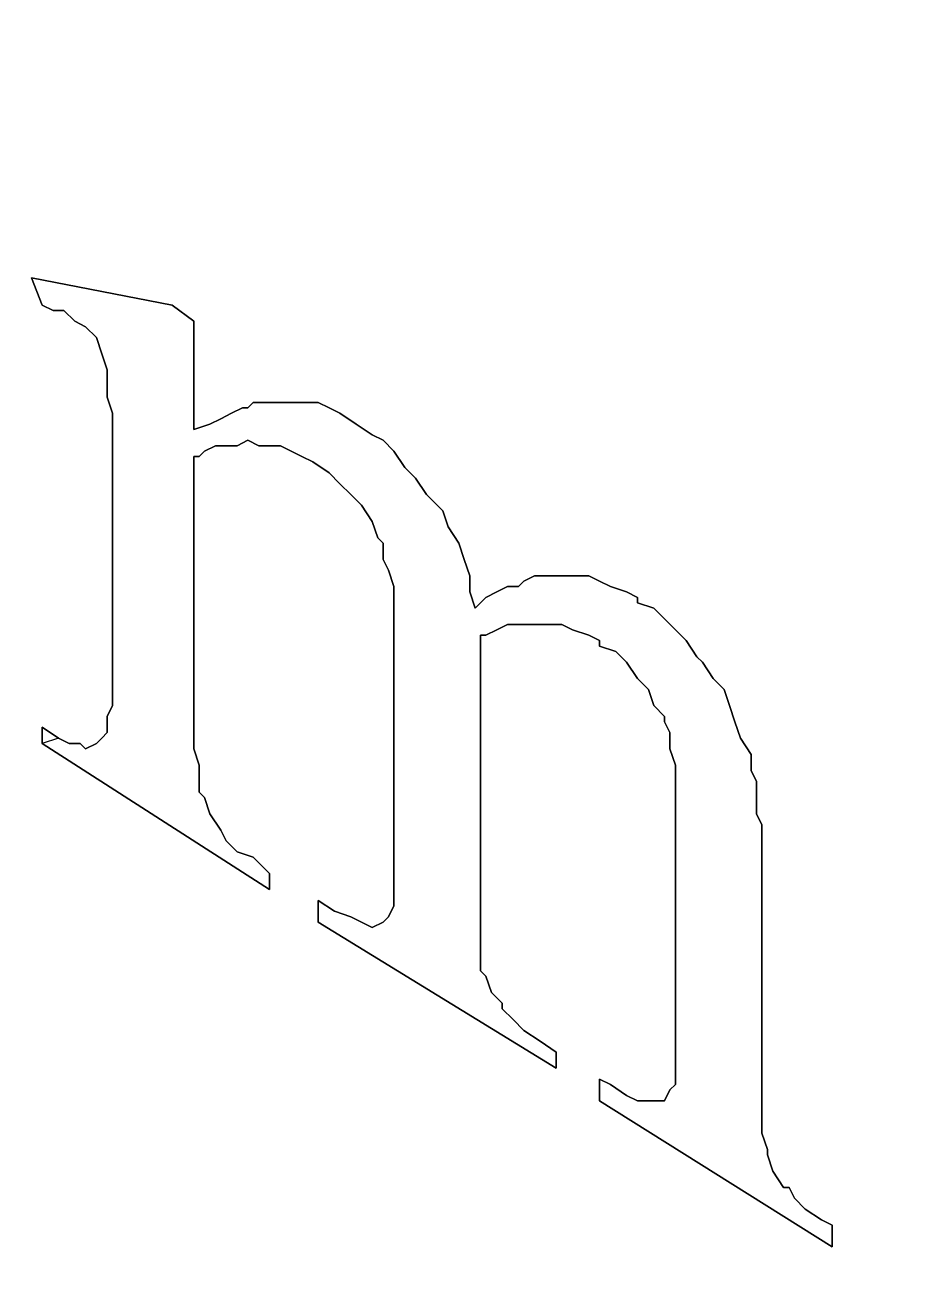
# Model space of a CAD drawing. Header units: inches. Extents: x -1482 to -895, y -39 to 122.
# Drawn here: x -1039.8885 to -1039.7571, y 22.8556 to 23.0415 of the extents above; entities that cross this region are included whole.
import ezdxf

# ---------------------------------------------------------------- set-up
doc = ezdxf.new("R2010")
doc.units = ezdxf.units.IN
doc.header["$MEASUREMENT"] = 0
doc.styles.get("Standard").update_dxf_attribs({"font": 'verdana.TTF'})
doc.dimstyles.get("Standard").update_dxf_attribs({"dimtxt": 0.2, "dimasz": 0.09, "dimexe": 0.18, "dimexo": 0.0625, "dimgap": 0.09, "dimtad": 0, "dimzin": 0, "dimdsep": 46, "dimtxsty": 'Standard', "dimblk": 'ARCHTICK', "dimcen": 0.09, "dimse1": 1, "dimse2": 1, "dimclrd": 1, "dimclrt": 1, "dimadec": 0, "dimazin": 0, "dimtfac": 1, "dimtofl": 0, "dimtmove": 1, "dimatfit": 3, "dimfxl": 1, "dimtolj": 1, "dimtzin": 0, "dimarcsym": 0})

msp = doc.modelspace()

# ---------------------------------------------------------------- linework, layer by layer
for p, q in [((-1039.88753, 23.00384), (-1039.88592, 22.99981)), ((-1039.88592, 22.99981), (-1039.88753, 23.00384)), ((-1039.88753, 23.00384), (-1039.86659, 22.99981)), ((-1039.86659, 22.99981), (-1039.88753, 23.00384)), ((-1039.88592, 22.99981), (-1039.88431, 22.99901)), ((-1039.88431, 22.99901), (-1039.88592, 22.99981)), ((-1039.88592, 22.99981), (-1039.88431, 22.99901)), ((-1039.88431, 22.99901), (-1039.8827, 22.99901)), ((-1039.8827, 22.99901), (-1039.88431, 22.99901)), ((-1039.88431, 22.99901), (-1039.8827, 22.99901)), ((-1039.8827, 22.99901), (-1039.88109, 22.9974)), ((-1039.88109, 22.9974), (-1039.8827, 22.99901)), ((-1039.8827, 22.99901), (-1039.88109, 22.9974)), ((-1039.86337, 22.9974), (-1039.86659, 22.99981)), ((-1039.86659, 22.99981), (-1039.86337, 22.9974)), ((-1039.86337, 22.9974), (-1039.86659, 22.99981)), ((-1039.88109, 22.9974), (-1039.87948, 22.99659)), ((-1039.87948, 22.99659), (-1039.88109, 22.9974)), ((-1039.88109, 22.9974), (-1039.87948, 22.99659)), ((-1039.87948, 22.99659), (-1039.87786, 22.99498)), ((-1039.87786, 22.99498), (-1039.87948, 22.99659)), ((-1039.87948, 22.99659), (-1039.87786, 22.99498)), ((-1039.86337, 22.9974), (-1039.86337, 22.98129)), ((-1039.86337, 22.98129), (-1039.86337, 22.9974)), ((-1039.87786, 22.99498), (-1039.87706, 22.99256)), ((-1039.87706, 22.99256), (-1039.87786, 22.99498)), ((-1039.87786, 22.99498), (-1039.87706, 22.99256)), ((-1039.87786, 22.99498), (-1039.87786, 22.99498)), ((-1039.87706, 22.99256), (-1039.87625, 22.99015)), ((-1039.87625, 22.99015), (-1039.87706, 22.99256)), ((-1039.87706, 22.99256), (-1039.87625, 22.99015)), ((-1039.87625, 22.99015), (-1039.87625, 22.98934)), ((-1039.87625, 22.98934), (-1039.87625, 22.99015)), ((-1039.87625, 22.99015), (-1039.87625, 22.98934)), ((-1039.87625, 22.98934), (-1039.87625, 22.98773)), ((-1039.87625, 22.98773), (-1039.87625, 22.98934)), ((-1039.87625, 22.98934), (-1039.87625, 22.98773)), ((-1039.87625, 22.98773), (-1039.87625, 22.98612)), ((-1039.87625, 22.98612), (-1039.87625, 22.98773)), ((-1039.87625, 22.98773), (-1039.87625, 22.98612)), ((-1039.87625, 22.98612), (-1039.87545, 22.9837)), ((-1039.87545, 22.9837), (-1039.87625, 22.98612)), ((-1039.87625, 22.98612), (-1039.87545, 22.9837)), ((-1039.85451, 22.98531), (-1039.85531, 22.98451)), ((-1039.85531, 22.98451), (-1039.85451, 22.98531)), ((-1039.85451, 22.98531), (-1039.85531, 22.98451)), ((-1039.85451, 22.98531), (-1039.85451, 22.98531)), ((-1039.8529, 22.98531), (-1039.85451, 22.98531)), ((-1039.85451, 22.98531), (-1039.8529, 22.98531)), ((-1039.8529, 22.98531), (-1039.85451, 22.98531)), ((-1039.85129, 22.98531), (-1039.8529, 22.98531)), ((-1039.8529, 22.98531), (-1039.85129, 22.98531)), ((-1039.85129, 22.98531), (-1039.8529, 22.98531)), ((-1039.84968, 22.98531), (-1039.85129, 22.98531)), ((-1039.85129, 22.98531), (-1039.84968, 22.98531)), ((-1039.84968, 22.98531), (-1039.85129, 22.98531)), ((-1039.84806, 22.98531), (-1039.84968, 22.98531)), ((-1039.84968, 22.98531), (-1039.84806, 22.98531)), ((-1039.84806, 22.98531), (-1039.84968, 22.98531)), ((-1039.84645, 22.98531), (-1039.84806, 22.98531)), ((-1039.84806, 22.98531), (-1039.84645, 22.98531)), ((-1039.84645, 22.98531), (-1039.84806, 22.98531)), ((-1039.84484, 22.98531), (-1039.84645, 22.98531)), ((-1039.84645, 22.98531), (-1039.84484, 22.98531)), ((-1039.84484, 22.98531), (-1039.84645, 22.98531)), ((-1039.84323, 22.98451), (-1039.84484, 22.98531)), ((-1039.84484, 22.98531), (-1039.84323, 22.98451)), ((-1039.84323, 22.98451), (-1039.84484, 22.98531)), ((-1039.87545, 22.9837), (-1039.87545, 22.98209)), ((-1039.87545, 22.98209), (-1039.87545, 22.9837)), ((-1039.87545, 22.9837), (-1039.87545, 22.98209)), ((-1039.85773, 22.9837), (-1039.85934, 22.9829)), ((-1039.85934, 22.9829), (-1039.85773, 22.9837)), ((-1039.85773, 22.9837), (-1039.85934, 22.9829)), ((-1039.85612, 22.98451), (-1039.85773, 22.9837)), ((-1039.85773, 22.9837), (-1039.85612, 22.98451)), ((-1039.85612, 22.98451), (-1039.85773, 22.9837)), ((-1039.85531, 22.98451), (-1039.85612, 22.98451)), ((-1039.85612, 22.98451), (-1039.85531, 22.98451)), ((-1039.85531, 22.98451), (-1039.85612, 22.98451)), ((-1039.84162, 22.9837), (-1039.84323, 22.98451)), ((-1039.84323, 22.98451), (-1039.84162, 22.9837)), ((-1039.84162, 22.9837), (-1039.84323, 22.98451)), ((-1039.83921, 22.98209), (-1039.84162, 22.9837)), ((-1039.84162, 22.9837), (-1039.83921, 22.98209)), ((-1039.83921, 22.98209), (-1039.84162, 22.9837)), ((-1039.87545, 22.98209), (-1039.87545, 22.97968)), ((-1039.87545, 22.97968), (-1039.87545, 22.98209)), ((-1039.87545, 22.98209), (-1039.87545, 22.97968)), ((-1039.86337, 22.98129), (-1039.86095, 22.98209)), ((-1039.86095, 22.98209), (-1039.86337, 22.98129)), ((-1039.85934, 22.9829), (-1039.86095, 22.98209)), ((-1039.86095, 22.98209), (-1039.85934, 22.9829)), ((-1039.85934, 22.9829), (-1039.86095, 22.98209)), ((-1039.83921, 22.98209), (-1039.83921, 22.98209)), ((-1039.83679, 22.98048), (-1039.83921, 22.98209)), ((-1039.83921, 22.98209), (-1039.83679, 22.98048)), ((-1039.83679, 22.98048), (-1039.83921, 22.98209)), ((-1039.87545, 22.97968), (-1039.87545, 22.97646)), ((-1039.87545, 22.97646), (-1039.87545, 22.97968)), ((-1039.87545, 22.97968), (-1039.87545, 22.97646)), ((-1039.86337, 22.98129), (-1039.86337, 22.98129)), ((-1039.85692, 22.97887), (-1039.85531, 22.97968)), ((-1039.85531, 22.97968), (-1039.85692, 22.97887)), ((-1039.85692, 22.97887), (-1039.85531, 22.97968)), ((-1039.85531, 22.97968), (-1039.8537, 22.97887)), ((-1039.8537, 22.97887), (-1039.85531, 22.97968)), ((-1039.85531, 22.97968), (-1039.8537, 22.97887)), ((-1039.83518, 22.97968), (-1039.83679, 22.98048)), ((-1039.83679, 22.98048), (-1039.83518, 22.97968)), ((-1039.83518, 22.97968), (-1039.83679, 22.98048)), ((-1039.83357, 22.97807), (-1039.83518, 22.97968)), ((-1039.83518, 22.97968), (-1039.83357, 22.97807)), ((-1039.83357, 22.97807), (-1039.83518, 22.97968)), ((-1039.86256, 22.97726), (-1039.86176, 22.97807)), ((-1039.86176, 22.97807), (-1039.86256, 22.97726)), ((-1039.86256, 22.97726), (-1039.86176, 22.97807)), ((-1039.86176, 22.97807), (-1039.86015, 22.97887)), ((-1039.86015, 22.97887), (-1039.86176, 22.97807)), ((-1039.86176, 22.97807), (-1039.86015, 22.97887)), ((-1039.86015, 22.97887), (-1039.85853, 22.97887)), ((-1039.85853, 22.97887), (-1039.86015, 22.97887)), ((-1039.86015, 22.97887), (-1039.85853, 22.97887)), ((-1039.85853, 22.97887), (-1039.85692, 22.97887)), ((-1039.85692, 22.97887), (-1039.85853, 22.97887)), ((-1039.85853, 22.97887), (-1039.85692, 22.97887)), ((-1039.8537, 22.97887), (-1039.8529, 22.97887)), ((-1039.8529, 22.97887), (-1039.8537, 22.97887)), ((-1039.8537, 22.97887), (-1039.8529, 22.97887)), ((-1039.8529, 22.97887), (-1039.85048, 22.97887)), ((-1039.85048, 22.97887), (-1039.8529, 22.97887)), ((-1039.8529, 22.97887), (-1039.85048, 22.97887)), ((-1039.85048, 22.97887), (-1039.84887, 22.97807)), ((-1039.84887, 22.97807), (-1039.85048, 22.97887)), ((-1039.85048, 22.97887), (-1039.84887, 22.97807)), ((-1039.84887, 22.97807), (-1039.84726, 22.97726)), ((-1039.84726, 22.97726), (-1039.84887, 22.97807)), ((-1039.84887, 22.97807), (-1039.84726, 22.97726)), ((-1039.83196, 22.97565), (-1039.83357, 22.97807)), ((-1039.83357, 22.97807), (-1039.83196, 22.97565)), ((-1039.83196, 22.97565), (-1039.83357, 22.97807)), ((-1039.87545, 22.97646), (-1039.87545, 22.97323)), ((-1039.87545, 22.97323), (-1039.87545, 22.97646)), ((-1039.87545, 22.97646), (-1039.87545, 22.97323)), ((-1039.86337, 22.97726), (-1039.86256, 22.97726)), ((-1039.86256, 22.97726), (-1039.86337, 22.97726)), ((-1039.86337, 22.97726), (-1039.86256, 22.97726)), ((-1039.86337, 22.97726), (-1039.86337, 22.93699)), ((-1039.86337, 22.93699), (-1039.86337, 22.97726)), ((-1039.84726, 22.97726), (-1039.84565, 22.97646)), ((-1039.84565, 22.97646), (-1039.84726, 22.97726)), ((-1039.84726, 22.97726), (-1039.84565, 22.97646)), ((-1039.84565, 22.97646), (-1039.84323, 22.97484)), ((-1039.84323, 22.97484), (-1039.84565, 22.97646)), ((-1039.84565, 22.97646), (-1039.84323, 22.97484)), ((-1039.84323, 22.97484), (-1039.84162, 22.97323)), ((-1039.84162, 22.97323), (-1039.84323, 22.97484)), ((-1039.84323, 22.97484), (-1039.84162, 22.97323)), ((-1039.83035, 22.97404), (-1039.83196, 22.97565)), ((-1039.83196, 22.97565), (-1039.83035, 22.97404)), ((-1039.83035, 22.97404), (-1039.83196, 22.97565)), ((-1039.82874, 22.97162), (-1039.83035, 22.97404)), ((-1039.83035, 22.97404), (-1039.82874, 22.97162)), ((-1039.82874, 22.97162), (-1039.83035, 22.97404)), ((-1039.87545, 22.94424), (-1039.87545, 22.97323)), ((-1039.87545, 22.97323), (-1039.87545, 22.94424)), ((-1039.84162, 22.97323), (-1039.84001, 22.97162)), ((-1039.84001, 22.97162), (-1039.84162, 22.97323)), ((-1039.84162, 22.97323), (-1039.84001, 22.97162)), ((-1039.84001, 22.97162), (-1039.8384, 22.97001)), ((-1039.8384, 22.97001), (-1039.84001, 22.97162)), ((-1039.84001, 22.97162), (-1039.8384, 22.97001)), ((-1039.82793, 22.97082), (-1039.82874, 22.97162)), ((-1039.82874, 22.97162), (-1039.82793, 22.97082)), ((-1039.82793, 22.97082), (-1039.82874, 22.97162)), ((-1039.82632, 22.96921), (-1039.82793, 22.97082)), ((-1039.82793, 22.97082), (-1039.82632, 22.96921)), ((-1039.82632, 22.96921), (-1039.82793, 22.97082)), ((-1039.8384, 22.97001), (-1039.83679, 22.9676)), ((-1039.83679, 22.9676), (-1039.8384, 22.97001)), ((-1039.8384, 22.97001), (-1039.83679, 22.9676)), ((-1039.82551, 22.96679), (-1039.82632, 22.96921)), ((-1039.82632, 22.96921), (-1039.82551, 22.96679)), ((-1039.82551, 22.96679), (-1039.82632, 22.96921)), ((-1039.83679, 22.9676), (-1039.83598, 22.96518)), ((-1039.83598, 22.96518), (-1039.83679, 22.9676)), ((-1039.83679, 22.9676), (-1039.83598, 22.96518)), ((-1039.8239, 22.96437), (-1039.82551, 22.96679)), ((-1039.82551, 22.96679), (-1039.8239, 22.96437)), ((-1039.8239, 22.96437), (-1039.82551, 22.96679)), ((-1039.83598, 22.96518), (-1039.83518, 22.96437)), ((-1039.83518, 22.96437), (-1039.83598, 22.96518)), ((-1039.83598, 22.96518), (-1039.83518, 22.96437)), ((-1039.83518, 22.96437), (-1039.83518, 22.96196)), ((-1039.83518, 22.96196), (-1039.83518, 22.96437)), ((-1039.83518, 22.96437), (-1039.83518, 22.96196)), ((-1039.8231, 22.96196), (-1039.8239, 22.96437)), ((-1039.8239, 22.96437), (-1039.8231, 22.96196)), ((-1039.8231, 22.96196), (-1039.8239, 22.96437)), ((-1039.83518, 22.96196), (-1039.83437, 22.96035)), ((-1039.83437, 22.96035), (-1039.83518, 22.96196)), ((-1039.83518, 22.96196), (-1039.83437, 22.96035)), ((-1039.82229, 22.95954), (-1039.8231, 22.96196)), ((-1039.8231, 22.96196), (-1039.82229, 22.95954)), ((-1039.82229, 22.95954), (-1039.8231, 22.96196)), ((-1039.83437, 22.96035), (-1039.83357, 22.95793)), ((-1039.83357, 22.95793), (-1039.83437, 22.96035)), ((-1039.83437, 22.96035), (-1039.83357, 22.95793)), ((-1039.82229, 22.95713), (-1039.82229, 22.95954)), ((-1039.82229, 22.95954), (-1039.82229, 22.95713)), ((-1039.82229, 22.95713), (-1039.82229, 22.95954)), ((-1039.81263, 22.95954), (-1039.81424, 22.95874)), ((-1039.81424, 22.95874), (-1039.81263, 22.95954)), ((-1039.81263, 22.95954), (-1039.81424, 22.95874)), ((-1039.81102, 22.95954), (-1039.81263, 22.95954)), ((-1039.81263, 22.95954), (-1039.81102, 22.95954)), ((-1039.81102, 22.95954), (-1039.81263, 22.95954)), ((-1039.81021, 22.95954), (-1039.81102, 22.95954)), ((-1039.81102, 22.95954), (-1039.81021, 22.95954)), ((-1039.81021, 22.95954), (-1039.81102, 22.95954)), ((-1039.8086, 22.95954), (-1039.81021, 22.95954)), ((-1039.81021, 22.95954), (-1039.8086, 22.95954)), ((-1039.8086, 22.95954), (-1039.81021, 22.95954)), ((-1039.8086, 22.95954), (-1039.8086, 22.95954)), ((-1039.80618, 22.95954), (-1039.8086, 22.95954)), ((-1039.8086, 22.95954), (-1039.80618, 22.95954)), ((-1039.80618, 22.95954), (-1039.8086, 22.95954)), ((-1039.80457, 22.95954), (-1039.80618, 22.95954)), ((-1039.80618, 22.95954), (-1039.80457, 22.95954)), ((-1039.80457, 22.95954), (-1039.80618, 22.95954)), ((-1039.80296, 22.95874), (-1039.80457, 22.95954)), ((-1039.80457, 22.95954), (-1039.80296, 22.95874)), ((-1039.80296, 22.95874), (-1039.80457, 22.95954)), ((-1039.83357, 22.95793), (-1039.83357, 22.95552)), ((-1039.83357, 22.95552), (-1039.83357, 22.95793)), ((-1039.83357, 22.95793), (-1039.83357, 22.95552)), ((-1039.81665, 22.95793), (-1039.81826, 22.95713)), ((-1039.81826, 22.95713), (-1039.81665, 22.95793)), ((-1039.81665, 22.95793), (-1039.81826, 22.95713)), ((-1039.81504, 22.95793), (-1039.81665, 22.95793)), ((-1039.81665, 22.95793), (-1039.81504, 22.95793)), ((-1039.81504, 22.95793), (-1039.81665, 22.95793)), ((-1039.81424, 22.95874), (-1039.81504, 22.95793)), ((-1039.81504, 22.95793), (-1039.81424, 22.95874)), ((-1039.81424, 22.95874), (-1039.81504, 22.95793)), ((-1039.80135, 22.95793), (-1039.80296, 22.95874)), ((-1039.80296, 22.95874), (-1039.80135, 22.95793)), ((-1039.80135, 22.95793), (-1039.80296, 22.95874)), ((-1039.79894, 22.95713), (-1039.80135, 22.95793)), ((-1039.80135, 22.95793), (-1039.79894, 22.95713)), ((-1039.79894, 22.95713), (-1039.80135, 22.95793)), ((-1039.83357, 22.95552), (-1039.83357, 22.9531)), ((-1039.83357, 22.9531), (-1039.83357, 22.95552)), ((-1039.83357, 22.95552), (-1039.83357, 22.9531)), ((-1039.82149, 22.95471), (-1039.82229, 22.95713)), ((-1039.82229, 22.95713), (-1039.82149, 22.95471)), ((-1039.82149, 22.95471), (-1039.82229, 22.95713)), ((-1039.81988, 22.95632), (-1039.82149, 22.95471)), ((-1039.82149, 22.95471), (-1039.81988, 22.95632)), ((-1039.81988, 22.95632), (-1039.82149, 22.95471)), ((-1039.81826, 22.95713), (-1039.81988, 22.95632)), ((-1039.81988, 22.95632), (-1039.81826, 22.95713)), ((-1039.81826, 22.95713), (-1039.81988, 22.95632)), ((-1039.79732, 22.95632), (-1039.79894, 22.95713)), ((-1039.79894, 22.95713), (-1039.79732, 22.95632)), ((-1039.79732, 22.95632), (-1039.79894, 22.95713)), ((-1039.79732, 22.95552), (-1039.79732, 22.95632)), ((-1039.79732, 22.95632), (-1039.79732, 22.95552)), ((-1039.79732, 22.95552), (-1039.79732, 22.95632)), ((-1039.79491, 22.95471), (-1039.79732, 22.95552)), ((-1039.79732, 22.95552), (-1039.79491, 22.95471)), ((-1039.79491, 22.95471), (-1039.79732, 22.95552)), ((-1039.7933, 22.9531), (-1039.79491, 22.95471)), ((-1039.79491, 22.95471), (-1039.7933, 22.9531)), ((-1039.7933, 22.9531), (-1039.79491, 22.95471)), ((-1039.83357, 22.9531), (-1039.83357, 22.95068)), ((-1039.83357, 22.95068), (-1039.83357, 22.9531)), ((-1039.83357, 22.9531), (-1039.83357, 22.95068)), ((-1039.81826, 22.95149), (-1039.81665, 22.95229)), ((-1039.81665, 22.95229), (-1039.81826, 22.95149)), ((-1039.81826, 22.95149), (-1039.81665, 22.95229)), ((-1039.81665, 22.95229), (-1039.81504, 22.95229)), ((-1039.81504, 22.95229), (-1039.81665, 22.95229)), ((-1039.81665, 22.95229), (-1039.81504, 22.95229)), ((-1039.81504, 22.95229), (-1039.81343, 22.95229)), ((-1039.81343, 22.95229), (-1039.81504, 22.95229)), ((-1039.81504, 22.95229), (-1039.81343, 22.95229)), ((-1039.81343, 22.95229), (-1039.81263, 22.95229)), ((-1039.81263, 22.95229), (-1039.81343, 22.95229)), ((-1039.81343, 22.95229), (-1039.81263, 22.95229)), ((-1039.81263, 22.95229), (-1039.81102, 22.95229)), ((-1039.81102, 22.95229), (-1039.81263, 22.95229)), ((-1039.81263, 22.95229), (-1039.81102, 22.95229)), ((-1039.81102, 22.95229), (-1039.81021, 22.95229)), ((-1039.81021, 22.95229), (-1039.81102, 22.95229)), ((-1039.81102, 22.95229), (-1039.81021, 22.95229)), ((-1039.81021, 22.95229), (-1039.8086, 22.95229)), ((-1039.8086, 22.95229), (-1039.81021, 22.95229)), ((-1039.81021, 22.95229), (-1039.8086, 22.95229)), ((-1039.8086, 22.95229), (-1039.80699, 22.95149)), ((-1039.80699, 22.95149), (-1039.8086, 22.95229)), ((-1039.8086, 22.95229), (-1039.80699, 22.95149)), ((-1039.79169, 22.95149), (-1039.7933, 22.9531)), ((-1039.7933, 22.9531), (-1039.79169, 22.95149)), ((-1039.79169, 22.95149), (-1039.7933, 22.9531)), ((-1039.83357, 22.91766), (-1039.83357, 22.95068)), ((-1039.83357, 22.95068), (-1039.83357, 22.91766)), ((-1039.82068, 22.95068), (-1039.81988, 22.95068)), ((-1039.81988, 22.95068), (-1039.82068, 22.95068)), ((-1039.82068, 22.95068), (-1039.81988, 22.95068)), ((-1039.82068, 22.94988), (-1039.82068, 22.95068)), ((-1039.82068, 22.95068), (-1039.82068, 22.94988)), ((-1039.82068, 22.94988), (-1039.82068, 22.95068)), ((-1039.82068, 22.94585), (-1039.82068, 22.94988)), ((-1039.82068, 22.94988), (-1039.82068, 22.94585)), ((-1039.82068, 22.94585), (-1039.82068, 22.94988)), ((-1039.81988, 22.95068), (-1039.81826, 22.95149)), ((-1039.81826, 22.95149), (-1039.81988, 22.95068)), ((-1039.81988, 22.95068), (-1039.81826, 22.95149)), ((-1039.80699, 22.95149), (-1039.80457, 22.95068)), ((-1039.80457, 22.95068), (-1039.80699, 22.95149)), ((-1039.80699, 22.95149), (-1039.80457, 22.95068)), ((-1039.80457, 22.95068), (-1039.80296, 22.94988)), ((-1039.80296, 22.94988), (-1039.80457, 22.95068)), ((-1039.80457, 22.95068), (-1039.80296, 22.94988)), ((-1039.80296, 22.94988), (-1039.80296, 22.94907)), ((-1039.80296, 22.94907), (-1039.80296, 22.94988)), ((-1039.80296, 22.94988), (-1039.80296, 22.94907)), ((-1039.79008, 22.94988), (-1039.79169, 22.95149)), ((-1039.79169, 22.95149), (-1039.79008, 22.94988)), ((-1039.79008, 22.94988), (-1039.79169, 22.95149)), ((-1039.78847, 22.94746), (-1039.79008, 22.94988)), ((-1039.79008, 22.94988), (-1039.78847, 22.94746)), ((-1039.78847, 22.94746), (-1039.79008, 22.94988)), ((-1039.80296, 22.94907), (-1039.80055, 22.94827)), ((-1039.80055, 22.94827), (-1039.80296, 22.94907)), ((-1039.80296, 22.94907), (-1039.80055, 22.94827)), ((-1039.80055, 22.94827), (-1039.79894, 22.94666)), ((-1039.79894, 22.94666), (-1039.80055, 22.94827)), ((-1039.80055, 22.94827), (-1039.79894, 22.94666)), ((-1039.79894, 22.94666), (-1039.79732, 22.94424)), ((-1039.79732, 22.94424), (-1039.79894, 22.94666)), ((-1039.79894, 22.94666), (-1039.79732, 22.94424)), ((-1039.78766, 22.94666), (-1039.78847, 22.94746)), ((-1039.78847, 22.94746), (-1039.78766, 22.94666)), ((-1039.78766, 22.94666), (-1039.78847, 22.94746)), ((-1039.78605, 22.94424), (-1039.78766, 22.94666)), ((-1039.78766, 22.94666), (-1039.78605, 22.94424)), ((-1039.78605, 22.94424), (-1039.78766, 22.94666)), ((-1039.82068, 22.94585), (-1039.82068, 22.91041)), ((-1039.82068, 22.91041), (-1039.82068, 22.94585)), ((-1039.87545, 22.94424), (-1039.87545, 22.94263)), ((-1039.87545, 22.94263), (-1039.87545, 22.94424)), ((-1039.87545, 22.94424), (-1039.87545, 22.94263)), ((-1039.87545, 22.94263), (-1039.87545, 22.94021)), ((-1039.87545, 22.94021), (-1039.87545, 22.94263)), ((-1039.87545, 22.94263), (-1039.87545, 22.94021)), ((-1039.79732, 22.94424), (-1039.79571, 22.94263)), ((-1039.79571, 22.94263), (-1039.79732, 22.94424)), ((-1039.79732, 22.94424), (-1039.79571, 22.94263)), ((-1039.79571, 22.94263), (-1039.79491, 22.94021)), ((-1039.79491, 22.94021), (-1039.79571, 22.94263)), ((-1039.79571, 22.94263), (-1039.79491, 22.94021)), ((-1039.78444, 22.94263), (-1039.78605, 22.94424)), ((-1039.78605, 22.94424), (-1039.78444, 22.94263)), ((-1039.78444, 22.94263), (-1039.78605, 22.94424)), ((-1039.78363, 22.94021), (-1039.78444, 22.94263)), ((-1039.78444, 22.94263), (-1039.78363, 22.94021)), ((-1039.78363, 22.94021), (-1039.78444, 22.94263)), ((-1039.87545, 22.94021), (-1039.87625, 22.9386)), ((-1039.87625, 22.9386), (-1039.87545, 22.94021)), ((-1039.87545, 22.94021), (-1039.87625, 22.9386)), ((-1039.79491, 22.94021), (-1039.7933, 22.9386)), ((-1039.7933, 22.9386), (-1039.79491, 22.94021)), ((-1039.79491, 22.94021), (-1039.7933, 22.9386)), ((-1039.78283, 22.9378), (-1039.78363, 22.94021)), ((-1039.78363, 22.94021), (-1039.78283, 22.9378)), ((-1039.78283, 22.9378), (-1039.78363, 22.94021)), ((-1039.88592, 22.93699), (-1039.88592, 22.93457)), ((-1039.88592, 22.93457), (-1039.88592, 22.93699)), ((-1039.88592, 22.93699), (-1039.8835, 22.93538)), ((-1039.8835, 22.93538), (-1039.88592, 22.93699)), ((-1039.87625, 22.9386), (-1039.87625, 22.93699)), ((-1039.87625, 22.93699), (-1039.87625, 22.9386)), ((-1039.87625, 22.9386), (-1039.87625, 22.93699)), ((-1039.87625, 22.93699), (-1039.87625, 22.93619)), ((-1039.87625, 22.93619), (-1039.87625, 22.93699)), ((-1039.87625, 22.93699), (-1039.87625, 22.93619)), ((-1039.86337, 22.93377), (-1039.86337, 22.93699)), ((-1039.86337, 22.93699), (-1039.86337, 22.93377)), ((-1039.86337, 22.93377), (-1039.86337, 22.93699)), ((-1039.7933, 22.9386), (-1039.7933, 22.9378)), ((-1039.7933, 22.9378), (-1039.7933, 22.9386)), ((-1039.7933, 22.9386), (-1039.7933, 22.9378)), ((-1039.7933, 22.9378), (-1039.79249, 22.93619)), ((-1039.79249, 22.93619), (-1039.7933, 22.9378)), ((-1039.7933, 22.9378), (-1039.79249, 22.93619)), ((-1039.78202, 22.93538), (-1039.78283, 22.9378)), ((-1039.78283, 22.9378), (-1039.78202, 22.93538)), ((-1039.78202, 22.93538), (-1039.78283, 22.9378)), ((-1039.8835, 22.93538), (-1039.88592, 22.93457)), ((-1039.88189, 22.93457), (-1039.8835, 22.93538)), ((-1039.8835, 22.93538), (-1039.88189, 22.93457)), ((-1039.88189, 22.93457), (-1039.8835, 22.93538)), ((-1039.87706, 22.93538), (-1039.87786, 22.93457)), ((-1039.87786, 22.93457), (-1039.87706, 22.93538)), ((-1039.87706, 22.93538), (-1039.87786, 22.93457)), ((-1039.87625, 22.93619), (-1039.87706, 22.93538)), ((-1039.87706, 22.93538), (-1039.87625, 22.93619)), ((-1039.87625, 22.93619), (-1039.87706, 22.93538)), ((-1039.79249, 22.93619), (-1039.79249, 22.93377)), ((-1039.79249, 22.93377), (-1039.79249, 22.93619)), ((-1039.79249, 22.93619), (-1039.79249, 22.93377)), ((-1039.78041, 22.93296), (-1039.78202, 22.93538)), ((-1039.78202, 22.93538), (-1039.78041, 22.93296)), ((-1039.78041, 22.93296), (-1039.78202, 22.93538)), ((-1039.85209, 22.91283), (-1039.88592, 22.93457)), ((-1039.88592, 22.93457), (-1039.85209, 22.91283)), ((-1039.88028, 22.93457), (-1039.88189, 22.93457)), ((-1039.88189, 22.93457), (-1039.88028, 22.93457)), ((-1039.88028, 22.93457), (-1039.88189, 22.93457)), ((-1039.87948, 22.93377), (-1039.88028, 22.93457)), ((-1039.88028, 22.93457), (-1039.87948, 22.93377)), ((-1039.87948, 22.93377), (-1039.88028, 22.93457)), ((-1039.87786, 22.93457), (-1039.87948, 22.93377)), ((-1039.87948, 22.93377), (-1039.87786, 22.93457)), ((-1039.87786, 22.93457), (-1039.87948, 22.93377)), ((-1039.86256, 22.93135), (-1039.86337, 22.93377)), ((-1039.86337, 22.93377), (-1039.86256, 22.93135)), ((-1039.86256, 22.93135), (-1039.86337, 22.93377)), ((-1039.79249, 22.93377), (-1039.79169, 22.93135)), ((-1039.79169, 22.93135), (-1039.79249, 22.93377)), ((-1039.79249, 22.93377), (-1039.79169, 22.93135)), ((-1039.86256, 22.92894), (-1039.86256, 22.93135)), ((-1039.86256, 22.93135), (-1039.86256, 22.92894)), ((-1039.86256, 22.92894), (-1039.86256, 22.93135)), ((-1039.79169, 22.93135), (-1039.79169, 22.92894)), ((-1039.79169, 22.92894), (-1039.79169, 22.93135)), ((-1039.79169, 22.93135), (-1039.79169, 22.92894)), ((-1039.78041, 22.93216), (-1039.78041, 22.93296)), ((-1039.78041, 22.93296), (-1039.78041, 22.93216)), ((-1039.78041, 22.93216), (-1039.78041, 22.93296)), ((-1039.78041, 22.93055), (-1039.78041, 22.93216)), ((-1039.78041, 22.93216), (-1039.78041, 22.93055)), ((-1039.78041, 22.93055), (-1039.78041, 22.93216)), ((-1039.77961, 22.92894), (-1039.78041, 22.93055)), ((-1039.78041, 22.93055), (-1039.77961, 22.92894)), ((-1039.77961, 22.92894), (-1039.78041, 22.93055)), ((-1039.86256, 22.92733), (-1039.86256, 22.92894)), ((-1039.86256, 22.92894), (-1039.86256, 22.92733)), ((-1039.86256, 22.92733), (-1039.86256, 22.92894)), ((-1039.79169, 22.92894), (-1039.79169, 22.92652)), ((-1039.79169, 22.92652), (-1039.79169, 22.92894)), ((-1039.79169, 22.92894), (-1039.79169, 22.92652)), ((-1039.77961, 22.92652), (-1039.77961, 22.92894)), ((-1039.77961, 22.92894), (-1039.77961, 22.92652)), ((-1039.77961, 22.92652), (-1039.77961, 22.92894)), ((-1039.86176, 22.92652), (-1039.86256, 22.92733)), ((-1039.86256, 22.92733), (-1039.86176, 22.92652)), ((-1039.86176, 22.92652), (-1039.86256, 22.92733)), ((-1039.86095, 22.9241), (-1039.86176, 22.92652)), ((-1039.86176, 22.92652), (-1039.86095, 22.9241)), ((-1039.86095, 22.9241), (-1039.86176, 22.92652)), ((-1039.79169, 22.92652), (-1039.79169, 22.9241)), ((-1039.79169, 22.9241), (-1039.79169, 22.92652)), ((-1039.79169, 22.92652), (-1039.79169, 22.9241)), ((-1039.77961, 22.9241), (-1039.77961, 22.92652)), ((-1039.77961, 22.92652), (-1039.77961, 22.9241)), ((-1039.77961, 22.9241), (-1039.77961, 22.92652)), ((-1039.85934, 22.92169), (-1039.86095, 22.9241)), ((-1039.86095, 22.9241), (-1039.85934, 22.92169)), ((-1039.85934, 22.92169), (-1039.86095, 22.9241)), ((-1039.79169, 22.89189), (-1039.79169, 22.9241)), ((-1039.79169, 22.9241), (-1039.79169, 22.89189)), ((-1039.7788, 22.92249), (-1039.77961, 22.9241)), ((-1039.77961, 22.9241), (-1039.7788, 22.92249)), ((-1039.7788, 22.92249), (-1039.77961, 22.9241)), ((-1039.7788, 22.92008), (-1039.7788, 22.92249)), ((-1039.7788, 22.92249), (-1039.7788, 22.92008)), ((-1039.7788, 22.92008), (-1039.7788, 22.92249)), ((-1039.85934, 22.92169), (-1039.85934, 22.92169)), ((-1039.85853, 22.92008), (-1039.85934, 22.92169)), ((-1039.85934, 22.92169), (-1039.85853, 22.92008)), ((-1039.85853, 22.92008), (-1039.85934, 22.92169)), ((-1039.85692, 22.91847), (-1039.85853, 22.92008)), ((-1039.85853, 22.92008), (-1039.85692, 22.91847)), ((-1039.85692, 22.91847), (-1039.85853, 22.92008)), ((-1039.85451, 22.91766), (-1039.85692, 22.91847)), ((-1039.85692, 22.91847), (-1039.85451, 22.91766)), ((-1039.85451, 22.91766), (-1039.85692, 22.91847)), ((-1039.7788, 22.91686), (-1039.7788, 22.92008)), ((-1039.7788, 22.92008), (-1039.7788, 22.91686)), ((-1039.7788, 22.91686), (-1039.7788, 22.92008)), ((-1039.85209, 22.91525), (-1039.85451, 22.91766)), ((-1039.85451, 22.91766), (-1039.85209, 22.91525)), ((-1039.85209, 22.91525), (-1039.85451, 22.91766)), ((-1039.83357, 22.91766), (-1039.83357, 22.91525)), ((-1039.83357, 22.91525), (-1039.83357, 22.91766)), ((-1039.83357, 22.91766), (-1039.83357, 22.91525)), ((-1039.7788, 22.91605), (-1039.7788, 22.91686)), ((-1039.7788, 22.91686), (-1039.7788, 22.91605)), ((-1039.7788, 22.91605), (-1039.7788, 22.91686)), ((-1039.85209, 22.91525), (-1039.85209, 22.91525)), ((-1039.85209, 22.91283), (-1039.85209, 22.91525)), ((-1039.85209, 22.91525), (-1039.85209, 22.91283)), ((-1039.83357, 22.91525), (-1039.83357, 22.91283)), ((-1039.83357, 22.91283), (-1039.83357, 22.91525)), ((-1039.83357, 22.91525), (-1039.83357, 22.91283)), ((-1039.7788, 22.91605), (-1039.7788, 22.88383)), ((-1039.7788, 22.88383), (-1039.7788, 22.91605)), ((-1039.83357, 22.91283), (-1039.83357, 22.91122)), ((-1039.83357, 22.91122), (-1039.83357, 22.91283)), ((-1039.83357, 22.91283), (-1039.83357, 22.91122)), ((-1039.84484, 22.91122), (-1039.84484, 22.908)), ((-1039.84484, 22.908), (-1039.84484, 22.91122)), ((-1039.84484, 22.91122), (-1039.84484, 22.908)), ((-1039.84243, 22.90961), (-1039.84484, 22.91122)), ((-1039.84484, 22.91122), (-1039.84243, 22.90961)), ((-1039.84243, 22.90961), (-1039.84484, 22.91122)), ((-1039.83357, 22.91122), (-1039.83357, 22.91041)), ((-1039.83357, 22.91041), (-1039.83357, 22.91122)), ((-1039.83357, 22.91122), (-1039.83357, 22.91041)), ((-1039.84001, 22.9088), (-1039.84243, 22.90961)), ((-1039.84243, 22.90961), (-1039.84001, 22.9088)), ((-1039.84001, 22.9088), (-1039.84243, 22.90961)), ((-1039.83357, 22.91041), (-1039.83437, 22.9088)), ((-1039.83437, 22.9088), (-1039.83357, 22.91041)), ((-1039.83357, 22.91041), (-1039.83437, 22.9088)), ((-1039.82068, 22.90719), (-1039.82068, 22.91041)), ((-1039.82068, 22.91041), (-1039.82068, 22.90719)), ((-1039.82068, 22.90719), (-1039.82068, 22.91041)), ((-1039.80941, 22.88625), (-1039.84484, 22.908)), ((-1039.84484, 22.908), (-1039.80941, 22.88625)), ((-1039.8384, 22.908), (-1039.84001, 22.9088)), ((-1039.84001, 22.9088), (-1039.8384, 22.908)), ((-1039.8384, 22.908), (-1039.84001, 22.9088)), ((-1039.83679, 22.90719), (-1039.8384, 22.908)), ((-1039.8384, 22.908), (-1039.83679, 22.90719)), ((-1039.83679, 22.90719), (-1039.8384, 22.908)), ((-1039.83518, 22.908), (-1039.83679, 22.90719)), ((-1039.83679, 22.90719), (-1039.83518, 22.908)), ((-1039.83518, 22.908), (-1039.83679, 22.90719)), ((-1039.83679, 22.90719), (-1039.83679, 22.90719)), ((-1039.83437, 22.9088), (-1039.83518, 22.908)), ((-1039.83518, 22.908), (-1039.83437, 22.9088)), ((-1039.83437, 22.9088), (-1039.83518, 22.908)), ((-1039.82068, 22.90477), (-1039.82068, 22.90719)), ((-1039.82068, 22.90719), (-1039.82068, 22.90477)), ((-1039.82068, 22.90477), (-1039.82068, 22.90719)), ((-1039.82068, 22.90236), (-1039.82068, 22.90477)), ((-1039.82068, 22.90477), (-1039.82068, 22.90236)), ((-1039.82068, 22.90236), (-1039.82068, 22.90477)), ((-1039.82068, 22.90075), (-1039.82068, 22.90236)), ((-1039.82068, 22.90236), (-1039.82068, 22.90075)), ((-1039.82068, 22.90075), (-1039.82068, 22.90236)), ((-1039.81988, 22.89994), (-1039.82068, 22.90075)), ((-1039.82068, 22.90075), (-1039.81988, 22.89994)), ((-1039.81988, 22.89994), (-1039.82068, 22.90075)), ((-1039.81907, 22.89753), (-1039.81988, 22.89994)), ((-1039.81988, 22.89994), (-1039.81907, 22.89753)), ((-1039.81907, 22.89753), (-1039.81988, 22.89994)), ((-1039.81746, 22.89592), (-1039.81907, 22.89753)), ((-1039.81907, 22.89753), (-1039.81746, 22.89592)), ((-1039.81746, 22.89592), (-1039.81907, 22.89753)), ((-1039.81746, 22.89511), (-1039.81746, 22.89592)), ((-1039.81746, 22.89592), (-1039.81746, 22.89511)), ((-1039.81746, 22.89511), (-1039.81746, 22.89592)), ((-1039.81585, 22.8935), (-1039.81746, 22.89511)), ((-1039.81746, 22.89511), (-1039.81585, 22.8935)), ((-1039.81585, 22.8935), (-1039.81746, 22.89511)), ((-1039.81424, 22.89189), (-1039.81585, 22.8935)), ((-1039.81585, 22.8935), (-1039.81424, 22.89189)), ((-1039.81424, 22.89189), (-1039.81585, 22.8935)), ((-1039.81182, 22.89028), (-1039.81424, 22.89189)), ((-1039.81424, 22.89189), (-1039.81182, 22.89028)), ((-1039.81182, 22.89028), (-1039.81424, 22.89189)), ((-1039.79169, 22.89189), (-1039.79169, 22.88867)), ((-1039.79169, 22.88867), (-1039.79169, 22.89189)), ((-1039.79169, 22.89189), (-1039.79169, 22.88867)), ((-1039.80941, 22.88867), (-1039.81182, 22.89028)), ((-1039.81182, 22.89028), (-1039.80941, 22.88867)), ((-1039.80941, 22.88867), (-1039.81182, 22.89028)), ((-1039.80941, 22.88867), (-1039.80941, 22.88867)), ((-1039.80941, 22.88625), (-1039.80941, 22.88867)), ((-1039.80941, 22.88867), (-1039.80941, 22.88625)), ((-1039.79169, 22.88867), (-1039.79169, 22.88625)), ((-1039.79169, 22.88625), (-1039.79169, 22.88867)), ((-1039.79169, 22.88867), (-1039.79169, 22.88625)), ((-1039.79169, 22.88625), (-1039.79169, 22.88464)), ((-1039.79169, 22.88464), (-1039.79169, 22.88625)), ((-1039.79169, 22.88625), (-1039.79169, 22.88464)), ((-1039.80296, 22.88464), (-1039.80296, 22.88142)), ((-1039.80296, 22.88142), (-1039.80296, 22.88464)), ((-1039.80296, 22.88464), (-1039.80296, 22.88142)), ((-1039.80135, 22.88383), (-1039.80296, 22.88464)), ((-1039.80296, 22.88464), (-1039.80135, 22.88383)), ((-1039.80135, 22.88383), (-1039.80296, 22.88464)), ((-1039.79894, 22.88222), (-1039.80135, 22.88383)), ((-1039.80135, 22.88383), (-1039.79894, 22.88222)), ((-1039.79894, 22.88222), (-1039.80135, 22.88383)), ((-1039.79249, 22.88303), (-1039.7933, 22.88142)), ((-1039.7933, 22.88142), (-1039.79249, 22.88303)), ((-1039.79249, 22.88303), (-1039.7933, 22.88142)), ((-1039.79169, 22.88383), (-1039.79249, 22.88303)), ((-1039.79249, 22.88303), (-1039.79169, 22.88383)), ((-1039.79169, 22.88383), (-1039.79249, 22.88303)), ((-1039.79169, 22.88464), (-1039.79169, 22.88383)), ((-1039.79169, 22.88383), (-1039.79169, 22.88464)), ((-1039.79169, 22.88464), (-1039.79169, 22.88383)), ((-1039.7788, 22.88061), (-1039.7788, 22.88383)), ((-1039.7788, 22.88383), (-1039.7788, 22.88061)), ((-1039.7788, 22.88061), (-1039.7788, 22.88383)), ((-1039.76833, 22.85967), (-1039.80296, 22.88142)), ((-1039.80296, 22.88142), (-1039.76833, 22.85967)), ((-1039.79732, 22.88142), (-1039.79894, 22.88222)), ((-1039.79894, 22.88222), (-1039.79732, 22.88142)), ((-1039.79732, 22.88142), (-1039.79894, 22.88222)), ((-1039.79571, 22.88142), (-1039.79732, 22.88142)), ((-1039.79732, 22.88142), (-1039.79571, 22.88142)), ((-1039.79571, 22.88142), (-1039.79732, 22.88142)), ((-1039.7941, 22.88142), (-1039.79571, 22.88142)), ((-1039.79571, 22.88142), (-1039.7941, 22.88142)), ((-1039.7941, 22.88142), (-1039.79571, 22.88142)), ((-1039.7933, 22.88142), (-1039.7941, 22.88142)), ((-1039.7941, 22.88142), (-1039.7933, 22.88142)), ((-1039.7933, 22.88142), (-1039.7941, 22.88142)), ((-1039.7788, 22.8782), (-1039.7788, 22.88061)), ((-1039.7788, 22.88061), (-1039.7788, 22.8782)), ((-1039.7788, 22.8782), (-1039.7788, 22.88061)), ((-1039.7788, 22.87659), (-1039.7788, 22.8782)), ((-1039.7788, 22.8782), (-1039.7788, 22.87659)), ((-1039.7788, 22.87659), (-1039.7788, 22.8782)), ((-1039.778, 22.87417), (-1039.7788, 22.87659)), ((-1039.7788, 22.87659), (-1039.778, 22.87417)), ((-1039.778, 22.87417), (-1039.7788, 22.87659)), ((-1039.778, 22.87336), (-1039.778, 22.87417)), ((-1039.778, 22.87417), (-1039.778, 22.87336)), ((-1039.778, 22.87336), (-1039.778, 22.87417)), ((-1039.77719, 22.87095), (-1039.778, 22.87336)), ((-1039.778, 22.87336), (-1039.77719, 22.87095)), ((-1039.77719, 22.87095), (-1039.778, 22.87336)), ((-1039.77558, 22.86853), (-1039.77719, 22.87095)), ((-1039.77719, 22.87095), (-1039.77558, 22.86853)), ((-1039.77558, 22.86853), (-1039.77719, 22.87095)), ((-1039.77477, 22.86853), (-1039.77558, 22.86853)), ((-1039.77558, 22.86853), (-1039.77477, 22.86853)), ((-1039.77477, 22.86853), (-1039.77558, 22.86853)), ((-1039.77397, 22.86692), (-1039.77477, 22.86853)), ((-1039.77477, 22.86853), (-1039.77397, 22.86692)), ((-1039.77397, 22.86692), (-1039.77477, 22.86853)), ((-1039.77236, 22.86531), (-1039.77397, 22.86692)), ((-1039.77397, 22.86692), (-1039.77236, 22.86531)), ((-1039.77236, 22.86531), (-1039.77397, 22.86692)), ((-1039.76994, 22.8637), (-1039.77236, 22.86531)), ((-1039.77236, 22.86531), (-1039.76994, 22.8637)), ((-1039.76994, 22.8637), (-1039.77236, 22.86531)), ((-1039.76833, 22.86289), (-1039.76994, 22.8637)), ((-1039.76994, 22.8637), (-1039.76833, 22.86289)), ((-1039.76833, 22.86289), (-1039.76994, 22.8637)), ((-1039.76833, 22.85967), (-1039.76833, 22.86289)), ((-1039.76833, 22.86289), (-1039.76833, 22.85967))]:
    msp.add_line(p, q)

# ---------------------------------------------------------------- leaders
msp.add_leader([(-1040.64744, 23.47361), (-1039.34447, 23.47361), (-1039.34447, 22.53858)], dimstyle='Standard', override={"dimgap": 0.09, "dimtad": 0})

doc.saveas('drawing.dxf')
